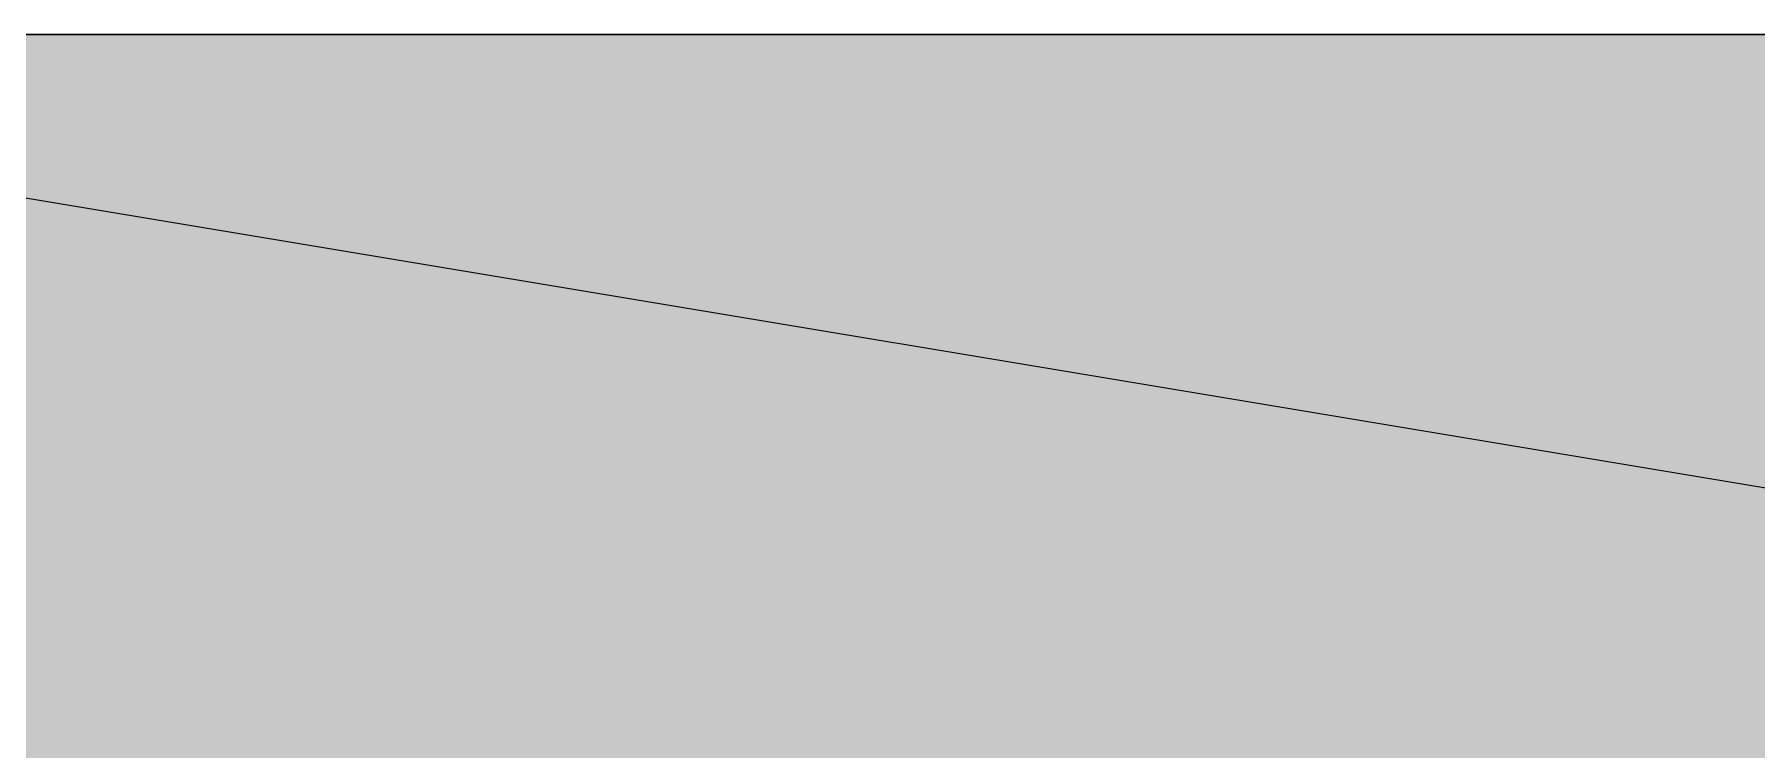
# Model space of a CAD drawing. Header units: millimetres. Extents: x -17017 to 628417, y -109036 to 199237.
# Drawn here: x 331688.2 to 331805.7, y -81431.2 to -81382.4 of the extents above; entities that cross this region are included whole.
import ezdxf

# ---------------------------------------------------------------- set-up
doc = ezdxf.new("R2010")
doc.units = ezdxf.units.MM
doc.layers.add('A-DETL-GENF-OTLN', color=7, linetype='Continuous', lineweight=9)
doc.layers.add('A-GLAZ-____-OTLN', color=7, linetype='Continuous', lineweight=9)

# ---------------------------------------------------------------- blocks, each defined once
blk = doc.blocks.new('AR_Отверстие прямоугольное _в стене_ - AR_Отверстие прямоугольное _в стене__ОВ-36979025-АР1_План отверстий 3 этажа в осях 1-64_А-ГГ')
at = {"layer": 'A-GLAZ-____-OTLN'}
blk.add_hatch(color=256, dxfattribs=at).paths.add_polyline_path([(300, -50), (300, 50), (-300, 50), (-300, -50)], flags=0)
at = {"layer": 'A-DETL-GENF-OTLN'}
for p, q in [((-300, 50), (300, 50)), ((-300, 50), (300, -50)), ((300, 50), (-300, 50))]:
    blk.add_line(p, q, dxfattribs=at)

msp = doc.modelspace()

# ---------------------------------------------------------------- block references
at = {"layer": 'A-GLAZ-____-OTLN'}
msp.add_blockref('AR_Отверстие прямоугольное _в стене_ - AR_Отверстие прямоугольное _в стене__ОВ-36979025-АР1_План отверстий 3 этажа в осях 1-64_А-ГГ', (331920.71, -81432.41), dxfattribs=at)

doc.saveas('drawing.dxf')
